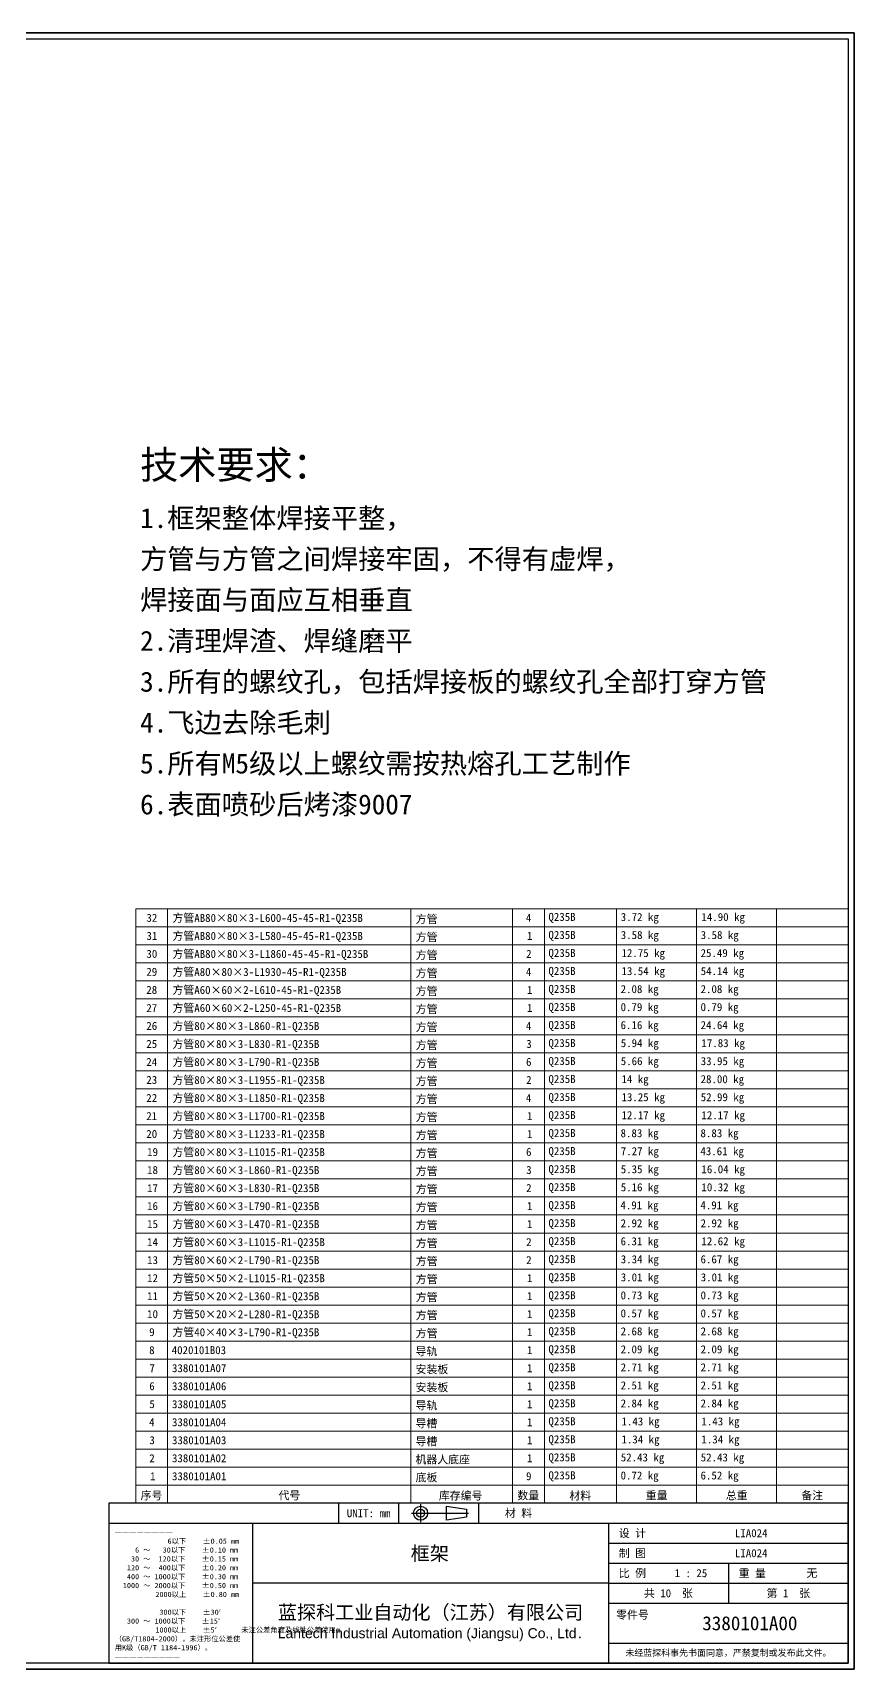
# Model space of a CAD drawing. Header units: millimetres. Extents: x 60 to 5885, y 55 to 4145.
# Drawn here: x 3830 to 5885, y 55 to 4145 of the extents above; entities that cross this region are included whole.
import ezdxf
from ezdxf.enums import TextEntityAlignment as Align

# ---------------------------------------------------------------- set-up
doc = ezdxf.new("R2010")
doc.units = ezdxf.units.MM
doc.header["$LTSCALE"] = 10
doc.linetypes.add('CHAIN', pattern=[0.3543, 0.2362, -0.0295, 0.0591, -0.0295])
for name, color, linetype, lineweight in [('1', 7, 'Continuous', 18), ('图框 (ISO)', 7, 'Continuous', 35), ('标题 (ISO)', 7, 'Continuous', 25)]:
    doc.layers.add(name, color=color, linetype=linetype, lineweight=lineweight)
doc.layers.add('符号 (ISO)', color=7, linetype='Continuous', lineweight=18, true_color=0xc2008000)
doc.styles.add('文本样式164', font='SimSun.ttf')
doc.styles.add('文本样式165', font='SimSun.ttf')
doc.styles.add('文本样式74', font='SimSun.ttf')
doc.styles.add('注释文本 (ISO)', font='simfang.ttf')

# ---------------------------------------------------------------- blocks, each defined once
blk = doc.blocks.new('图框 最新国标')
at = {"layer": '图框 (ISO)'}
for p, q in [((6, 7), (6, 414.5)), ((6, 414.5), (588.5, 414.5)), ((588.5, 414.5), (588.5, 5.5)), ((6, 7), (6, 5.5)), ((6, 7), (6, 5.5)), ((588.5, 5.5), (6, 5.5))]:
    blk.add_line(p, q, dxfattribs=at)
at = {"layer": '图框 (ISO)', "color": 7, "linetype": 'Continuous', "lineweight": 25}
for p, q in [((18, 413), (587, 413)), ((18, 7), (18, 413)), ((18, 413), (587, 413)), ((53, 413), (53, 405)), ((587, 413), (587, 7)), ((587, 413), (587, 7)), ((53, 405), (18, 405)), ((587, 7), (6, 7)), ((587, 7), (18, 7))]:
    blk.add_line(p, q, dxfattribs=at)
at = {"layer": '图框 (ISO)', "style": '文本样式74'}
blk.add_attdef('零件代号_001', (44.45, 410.25), '', height=2.5, rotation=180, dxfattribs=at)
blk = doc.blocks.new('标题栏 最新国标')
at = {"layer": '标题 (ISO)'}
for p, q in [((381.98, -183.84), (196.98, -183.84)), ((196.98, -183.84), (196.98, -223.84)), ((254.48, -183.84), (254.48, -188.84)), ((269.48, -183.84), (269.48, -188.84)), ((289.48, -183.84), (289.48, -188.84)), ((381.98, -223.84), (381.98, -183.84)), ((383.48, -183.84), (383.48, -225.34)), ((281.48, -188.09), (281.48, -184.59)), ((281.48, -184.59), (286.48, -185.34)), ((286.48, -187.34), (281.48, -188.09)), ((286.48, -185.34), (286.48, -187.34)), ((196.98, -188.84), (381.98, -188.84)), ((232.98, -188.84), (232.98, -223.84)), ((321.98, -188.84), (321.98, -223.84)), ((321.98, -193.84), (381.98, -193.84)), ((321.98, -198.84), (381.98, -198.84)), ((351.98, -198.84), (351.98, -208.84)), ((321.98, -203.84), (232.98, -203.84)), ((321.98, -203.84), (381.98, -203.84)), ((321.98, -208.84), (381.98, -208.84)), ((321.98, -218.84), (381.98, -218.84)), ((196.98, -223.84), (381.98, -223.84)), ((383.48, -225.34), (196.98, -225.34))]:
    blk.add_line(p, q, dxfattribs=at)
at = {"layer": '标题 (ISO)', "linetype": 'CHAIN', "ltscale": 15.834605}
blk.add_line((272.73, -186.34), (286.98, -186.34), dxfattribs=at)
at = {"layer": '标题 (ISO)', "linetype": 'CHAIN', "ltscale": 5.000333}
blk.add_line((274.98, -184.09), (274.98, -188.59), dxfattribs=at)
at = {"layer": '标题 (ISO)'}
for radius in [1.75, 1]:
    blk.add_circle((274.98, -186.34), radius, dxfattribs=at)
at = {"layer": '1', "style": '文本样式164'}
for s, p in [('UNIT: mm', (261.98, -186.34)), ('材 料', (299.48, -186.34)), ('设 计', (327.98, -191.34)), ('制 图', (327.98, -196.34)), ('比 例', (327.98, -201.34)), ('重 量', (357.98, -201.34)), ('共 10  张', (336.98, -206.34)), ('第 1  张', (366.98, -206.34))]:
    blk.add_text(s, height=2, dxfattribs=at).set_placement(p, align=Align.MIDDLE_CENTER)
at = {"layer": '标题 (ISO)', "style": '注释文本 (ISO)'}
for s, insert, char_height, attachment_point, line_spacing_factor in [('————————\\P}\\fSimSun|b0|i0;{\\H1.3000;             6以下    ±0.05 mm\\P}\\fSimSun|b0|i0;{\\H1.3000;     6 ～   30以下    ±0.10 mm\\P}\\fSimSun|b0|i0;{\\H1.3000;    30 ～  120以下    ±0.15 mm\\P}\\fSimSun|b0|i0;{\\H1.3000;   120 ～  400以下    ±0.20 mm\\P}\\fSimSun|b0|i0;{\\H1.3000;   400 ～ 1000以下    ±0.30 mm\\P}\\fSimSun|b0|i0;{\\H1.3000;  1000 ～ 2000以下    ±0.50 mm\\P}\\fSimSun|b0|i0;{\\H1.3000;          2000以上    ±0.80 mm\\P}\\fSimSun|b0|i0;{\\H1.3000;\\P}\\fSimSun|b0|i0;{\\H1.3000;           300以下    ±30′\\P}\\fSimSun|b0|i0;{\\H1.3000;   300 ～ 1000以下    ±15′\\P}\\fSimSun|b0|i0;{\\H1.3000;          1000以上    ±5′}\\fSimSun|b0|i0;{\\H1.3000;      未注公差角度及线性公差使用m\\P}\\fSimSun|b0|i0;{\\H1.3000;（GB/T1804-2000），未注形位公差使\\P}\\fSimSun|b0|i0;{\\H1.3000;用K级（GB/T 1184-1996）。\\P}\\fSimSun|b0|i0;{\\H1.3000;—————————', (198.48, -206.63), 1.3, 4, 1.023913), ('{\\fMicrosoft YaHei|b0|i0|c134|p34;\\H1.75x;蓝探科工业自动化（江苏）有限公司\\P\\fArial|b0|i0|c0|p34;\\H0.71429x;Lantech Industrial Automation (Jiangsu) Co., Ltd\\fFangSong|b0|i0|c134|p49;.\\H1.15195x; }', (277.48, -213.84), 2, 5, 0.978695)]:
    blk.add_mtext(s, dxfattribs=dict(at, insert=insert, char_height=char_height, attachment_point=attachment_point, line_spacing_factor=line_spacing_factor))
at = {"layer": '标题 (ISO)', "attachment_point": 5, "style": '注释文本 (ISO)'}
for s, insert, char_height in [('\\fFangSong|b0|i0;零件号', (327.98, -211.84), 2), ('\\fSimSun|b0|i0;{\\H1.6000;未经蓝探科事先书面同意，严禁复制或发布此文件。}', (351.98, -221.34), 1.6)]:
    blk.add_mtext(s, dxfattribs=dict(at, insert=insert, char_height=char_height))
at = {"layer": '标题 (ISO)', "style": '注释文本 (ISO)'}
blk.add_attdef('材料', text='', height=2, dxfattribs=at).set_placement((324.48, -186.34), align=Align.MIDDLE_CENTER)
at = {"layer": '标题 (ISO)'}
for tag, p, height, style in [('设计人_001', (353.61, -192.33), 2, '注释文本 (ISO)'), ('库存编号_001', (272.53, -198.14), 3.5, '文本样式165'), ('设计人_001', (353.61, -197.33), 2, '注释文本 (ISO)'), ('视图比例_001', (338.53, -202.33), 2, '注释文本 (ISO)'), ('质量\\P3;_001', (371.53, -202.3), 2, '注释文本 (ISO)'), ('零件代号_001', (345.45, -215.59), 3.5, '文本样式165')]:
    blk.add_attdef(tag, p, '', height=height, dxfattribs=dict(at, style=style))
blk = doc.blocks.new('明细栏')
at = {"layer": '符号 (ISO)'}
for p, q in [((587, 195.56), (408.74, 195.56)), ((408.74, 195.56), (408.74, 51.5)), ((416.74, 195.56), (416.74, 51.5)), ((477.6, 195.56), (477.6, 51.5)), ((503, 195.56), (503, 51.5)), ((511, 195.56), (511, 51.5)), ((529, 195.56), (529, 51.5)), ((549, 195.56), (549, 51.5)), ((569, 195.56), (569, 51.5)), ((587, 195.56), (587, 51.5)), ((587, 191.06), (408.74, 191.06)), ((587, 186.55), (408.74, 186.55)), ((587, 182.05), (408.74, 182.05)), ((587, 177.55), (408.74, 177.55)), ((587, 173.05), (408.74, 173.05)), ((587, 168.55), (408.74, 168.55)), ((587, 164.05), (408.74, 164.05)), ((587, 159.54), (408.74, 159.54)), ((587, 155.04), (408.74, 155.04)), ((587, 150.54), (408.74, 150.54)), ((587, 146.04), (408.74, 146.04)), ((587, 141.54), (408.74, 141.54)), ((587, 137.04), (408.74, 137.04)), ((587, 132.53), (408.74, 132.53)), ((587, 128.03), (408.74, 128.03)), ((587, 123.53), (408.74, 123.53)), ((587, 119.03), (408.74, 119.03)), ((587, 114.53), (408.74, 114.53)), ((587, 110.02), (408.74, 110.02)), ((587, 105.52), (408.74, 105.52)), ((587, 101.02), (408.74, 101.02)), ((587, 96.52), (408.74, 96.52)), ((587, 92.02), (408.74, 92.02)), ((587, 87.52), (408.74, 87.52)), ((587, 83.01), (408.74, 83.01)), ((587, 78.51), (408.74, 78.51)), ((587, 74.01), (408.74, 74.01)), ((587, 69.51), (408.74, 69.51)), ((587, 65.01), (408.74, 65.01)), ((587, 60.51), (408.74, 60.51)), ((587, 56), (408.74, 56)), ((587, 51.5), (408.74, 51.5)), ((408.74, 47), (408.74, 51.5)), ((416.74, 47), (416.74, 51.5)), ((477.6, 47), (477.6, 51.5)), ((503, 47), (503, 51.5)), ((511, 47), (511, 51.5)), ((529, 47), (529, 51.5)), ((549, 47), (549, 51.5)), ((569, 47), (569, 51.5)), ((587, 47), (587, 51.5)), ((587, 47), (408.74, 47))]:
    blk.add_line(p, q, dxfattribs=at)
at = {"layer": '符号 (ISO)', "char_height": 2, "attachment_point": 7, "style": '注释文本 (ISO)'}
for s, insert in [('32', (411.43, 192.27)), ('方管AB80×80×3-L600-45-45-R1-Q235B', (417.94, 191.77)), ('方管', (478.79, 191.77)), ('4', (506.35, 192.3)), ('Q235B', (511.99, 192.03)), ('3.72 kg', (530.08, 191.84)), ('14.90 kg', (550.26, 191.84)), ('31', (411.43, 187.76)), ('方管AB80×80×3-L580-45-45-R1-Q235B', (417.94, 187.27)), ('方管', (478.79, 187.27)), ('1', (506.61, 187.79)), ('Q235B', (511.99, 187.52)), ('3.58 kg', (530.08, 187.34)), ('3.58 kg', (550.08, 187.34)), ('30', (411.43, 183.27)), ('方管AB80×80×3-L1860-45-45-R1-Q235B', (417.94, 182.77)), ('方管', (478.79, 182.77)), ('2', (506.41, 183.29)), ('Q235B', (511.99, 183.02)), ('12.75 kg', (530.26, 182.84)), ('25.49 kg', (550.05, 182.84)), ('29', (411.4, 178.77)), ('方管A80×80×3-L1930-45-R1-Q235B', (417.94, 178.27)), ('方管', (478.79, 178.27)), ('4', (506.35, 178.79)), ('Q235B', (511.99, 178.52)), ('13.54 kg', (530.26, 178.33)), ('54.14 kg', (550.08, 178.33)), ('28', (411.4, 174.26)), ('方管A60×60×2-L610-45-R1-Q235B', (417.94, 173.77)), ('方管', (478.79, 173.77)), ('1', (506.61, 174.28)), ('Q235B', (511.99, 174.02)), ('2.08 kg', (530.05, 173.83)), ('2.08 kg', (550.05, 173.83)), ('方管A60×60×2-L250-45-R1-Q235B', (417.94, 169.27)), ('方管', (478.79, 169.27)), ('Q235B', (511.99, 169.52)), ('0.79 kg', (530.04, 169.33)), ('0.79 kg', (550.04, 169.33)), ('27', (411.4, 169.76)), ('1', (506.61, 169.78)), ('26', (411.4, 165.26)), ('方管80×80×3-L860-R1-Q235B', (417.94, 164.76)), ('方管', (478.79, 164.76)), ('4', (506.35, 165.28)), ('Q235B', (511.99, 165.02)), ('6.16 kg', (530.04, 164.83)), ('24.64 kg', (550.05, 164.83)), ('25', (411.4, 160.76)), ('方管80×80×3-L830-R1-Q235B', (417.94, 160.26)), ('方管', (478.79, 160.26)), ('3', (506.43, 160.76)), ('Q235B', (511.99, 160.51)), ('5.94 kg', (530.08, 160.33)), ('17.83 kg', (550.26, 160.33)), ('24', (411.4, 156.28)), ('方管80×80×3-L790-R1-Q235B', (417.94, 155.76)), ('方管', (478.79, 155.76)), ('6', (506.39, 156.26)), ('Q235B', (511.99, 156.01)), ('5.66 kg', (530.08, 155.83)), ('33.95 kg', (550.08, 155.83)), ('23', (411.4, 151.76)), ('方管80×80×3-L1955-R1-Q235B', (417.94, 151.26)), ('方管', (478.79, 151.26)), ('2', (506.41, 151.78)), ('Q235B', (511.99, 151.51)), ('14 kg', (530.26, 151.32)), ('28.00 kg', (550.05, 151.32)), ('22', (411.4, 147.28)), ('方管80×80×3-L1850-R1-Q235B', (417.94, 146.76)), ('方管', (478.79, 146.76)), ('4', (506.35, 147.28)), ('Q235B', (511.99, 147.01)), ('13.25 kg', (530.26, 146.82)), ('52.99 kg', (550.08, 146.82)), ('21', (411.4, 142.77)), ('方管80×80×3-L1700-R1-Q235B', (417.94, 142.26)), ('方管', (478.79, 142.26)), ('1', (506.61, 142.77)), ('Q235B', (511.99, 142.51)), ('12.17 kg', (530.26, 142.32)), ('12.17 kg', (550.26, 142.32)), ('20', (411.4, 138.25)), ('方管80×80×3-L1233-R1-Q235B', (417.94, 137.75)), ('方管', (478.79, 137.75)), ('1', (506.61, 138.27)), ('Q235B', (511.99, 138.01)), ('8.83 kg', (530.03, 137.82)), ('8.83 kg', (550.03, 137.82)), ('19', (411.6, 133.74)), ('方管80×80×3-L1015-R1-Q235B', (417.94, 133.25)), ('方管', (478.79, 133.25)), ('6', (506.39, 133.75)), ('Q235B', (511.99, 133.5)), ('7.27 kg', (530.09, 133.32)), ('43.61 kg', (550, 133.32)), ('18', (411.6, 129.24)), ('方管80×60×3-L860-R1-Q235B', (417.94, 128.75)), ('方管', (478.79, 128.75)), ('3', (506.43, 129.25)), ('Q235B', (511.99, 129)), ('5.35 kg', (530.08, 128.81)), ('16.04 kg', (550.26, 128.81)), ('方管80×60×3-L830-R1-Q235B', (417.94, 124.25)), ('Q235B', (511.99, 124.5)), ('5.16 kg', (530.08, 124.31)), ('10.32 kg', (550.26, 124.31)), ('17', (411.6, 124.74)), ('方管', (478.79, 124.25)), ('2', (506.41, 124.77)), ('16', (411.6, 120.24)), ('方管80×60×3-L790-R1-Q235B', (417.94, 119.75)), ('方管', (478.79, 119.75)), ('1', (506.61, 120.26)), ('Q235B', (511.99, 120)), ('4.91 kg', (530, 119.81)), ('4.91 kg', (550, 119.81)), ('15', (411.6, 115.74)), ('方管80×60×3-L470-R1-Q235B', (417.94, 115.25)), ('方管', (478.79, 115.25)), ('1', (506.61, 115.76)), ('Q235B', (511.99, 115.5)), ('2.92 kg', (530.05, 115.31)), ('2.92 kg', (550.05, 115.31)), ('14', (411.6, 111.26)), ('方管80×60×3-L1015-R1-Q235B', (417.94, 110.74)), ('方管', (478.79, 110.74)), ('2', (506.41, 111.26)), ('Q235B', (511.99, 110.99)), ('6.31 kg', (530.04, 110.81)), ('12.62 kg', (550.26, 110.81)), ('13', (411.6, 106.73)), ('方管80×60×2-L790-R1-Q235B', (417.94, 106.24)), ('方管', (478.79, 106.24)), ('2', (506.41, 106.76)), ('Q235B', (511.99, 106.49)), ('3.34 kg', (530.08, 106.31)), ('6.67 kg', (550.04, 106.31)), ('12', (411.6, 102.25)), ('方管50×50×2-L1015-R1-Q235B', (417.94, 101.74)), ('方管', (478.79, 101.74)), ('1', (506.61, 102.25)), ('Q235B', (511.99, 101.99)), ('3.01 kg', (530.08, 101.8)), ('3.01 kg', (550.08, 101.8)), ('11', (411.6, 97.75)), ('方管50×20×2-L360-R1-Q235B', (417.94, 97.24)), ('方管', (478.79, 97.24)), ('1', (506.61, 97.75)), ('Q235B', (511.99, 97.49)), ('0.73 kg', (530.04, 97.3)), ('0.73 kg', (550.04, 97.3)), ('10', (411.6, 93.23)), ('方管50×20×2-L280-R1-Q235B', (417.94, 92.74)), ('方管', (478.79, 92.74)), ('1', (506.61, 93.25)), ('Q235B', (511.99, 92.99)), ('0.57 kg', (530.04, 92.8)), ('0.57 kg', (550.04, 92.8)), ('9', (412.12, 88.73)), ('方管40×40×3-L790-R1-Q235B', (417.94, 88.23)), ('方管', (478.79, 88.23)), ('1', (506.61, 88.75)), ('Q235B', (511.99, 88.49)), ('2.68 kg', (530.05, 88.3)), ('2.68 kg', (550.05, 88.3)), ('8', (412.12, 84.23)), ('4020101B03', (417.75, 84.22)), ('导轨', (478.74, 83.72)), ('1', (506.61, 84.25)), ('Q235B', (511.99, 83.98)), ('2.09 kg', (530.05, 83.8)), ('2.09 kg', (550.05, 83.8)), ('Q235B', (511.99, 79.48)), ('2.71 kg', (530.05, 79.3)), ('2.71 kg', (550.05, 79.3)), ('7', (412.19, 79.74)), ('3380101A07', (417.82, 79.72)), ('安装板', (478.76, 79.21)), ('1', (506.61, 79.75)), ('6', (412.14, 75.23)), ('3380101A06', (417.82, 75.21)), ('安装板', (478.76, 74.71)), ('1', (506.61, 75.24)), ('Q235B', (511.99, 74.98)), ('2.51 kg', (530.05, 74.79)), ('2.51 kg', (550.05, 74.79)), ('5', (412.17, 70.74)), ('3380101A05', (417.82, 70.71)), ('导轨', (478.74, 70.21)), ('1', (506.61, 70.74)), ('Q235B', (511.99, 70.48)), ('2.84 kg', (530.05, 70.29)), ('2.84 kg', (550.05, 70.29)), ('4', (412.1, 66.25)), ('3380101A04', (417.82, 66.21)), ('导槽', (478.74, 65.71)), ('1', (506.61, 66.24)), ('Q235B', (511.99, 65.98)), ('1.43 kg', (530.26, 65.79)), ('1.43 kg', (550.26, 65.79)), ('3', (412.17, 61.72)), ('3380101A03', (417.82, 61.71)), ('导槽', (478.74, 61.21)), ('1', (506.61, 61.74)), ('Q235B', (511.99, 61.48)), ('1.34 kg', (530.26, 61.29)), ('1.34 kg', (550.26, 61.29)), ('2', (412.15, 57.24)), ('3380101A02', (417.82, 57.21)), ('机器人底座', (478.72, 56.69)), ('1', (506.61, 57.24)), ('Q235B', (511.99, 56.97)), ('52.43 kg', (530.08, 56.79)), ('52.43 kg', (550.08, 56.79)), ('1', (412.35, 52.74)), ('3380101A01', (417.82, 52.71)), ('底板', (478.76, 52.19)), ('9', (506.38, 52.72)), ('Q235B', (511.99, 52.47)), ('0.72 kg', (530.04, 52.28)), ('6.52 kg', (550.04, 52.28)), ('序号', (409.97, 47.7)), ('代号', (444.46, 47.72)), ('库存编号', (484.58, 47.65)), ('数量', (504.21, 47.71)), ('材料', (517.21, 47.67)), ('重量', (536.33, 47.77)), ('总重', (556.36, 47.74)), ('备注', (575.25, 47.72))]:
    blk.add_mtext(s, dxfattribs=dict(at, insert=insert))

msp = doc.modelspace()

# ---------------------------------------------------------------- block references
at = {"xscale": 10, "yscale": 10, "zscale": 10}
msp.add_blockref('图框 最新国标', (0, 0), dxfattribs=at).add_auto_attribs({'零件代号_001': '3380101A00'})
ref = msp.add_blockref('标题栏 最新国标', (2050.2, 2308.4), dxfattribs=dict(xscale=10, yscale=10, zscale=10))
ref.add_attrib('零件代号_001', '3380101A00', (5504.7, 152.5), dxfattribs={"layer": '标题 (ISO)', "height": 35, "style": '文本样式165'})
ref.add_attrib('库存编号_001', '框架', (4775.4, 327), dxfattribs={"layer": '标题 (ISO)', "height": 35, "style": '文本样式165'})
ref.add_attrib('质量\\P3;_001', '无', (5765.4, 285.4), dxfattribs={"layer": '标题 (ISO)', "height": 20, "style": '注释文本 (ISO)'})
ref.add_attrib('视图比例_001', '1 : 25', (5435.5, 285.2), dxfattribs={"layer": '标题 (ISO)', "height": 20, "style": '注释文本 (ISO)'})
ref.add_attrib('设计人_001', 'LIA024', (5586.3, 385.1), dxfattribs={"layer": '标题 (ISO)', "height": 20, "style": '注释文本 (ISO)'})
ref.add_attrib('设计人_001', 'LIA024', (5586.3, 335.1), dxfattribs={"layer": '标题 (ISO)', "height": 20, "style": '注释文本 (ISO)'})
at = {"layer": '符号 (ISO)', "xscale": 10, "yscale": 10, "zscale": 10}
msp.add_blockref('明细栏', (0, 0), dxfattribs=at)

# ---------------------------------------------------------------- texts
at = {"layer": '符号 (ISO)', "insert": (4098.4, 2643), "char_height": 20, "width": 1721.637, "attachment_point": 4, "line_spacing_factor": 1.226359, "style": '注释文本 (ISO)'}
msp.add_mtext('{\\H3.5x;技术要求：\\P\\H0.71429x;1.框架整体焊接平整，\\P方管与方管之间焊接牢固，不得有虚焊，\\P焊接面与面应互相垂直\\P2.清理焊渣、焊缝磨平\\P3.所有的螺纹孔，包括焊接板的螺纹孔全部打穿方管\\P4.飞边去除毛刺\\P5.所有M5级以上螺纹需按热熔孔工艺制作\\P6.表面喷砂后烤漆9007}', dxfattribs=at)

doc.saveas('drawing.dxf')
